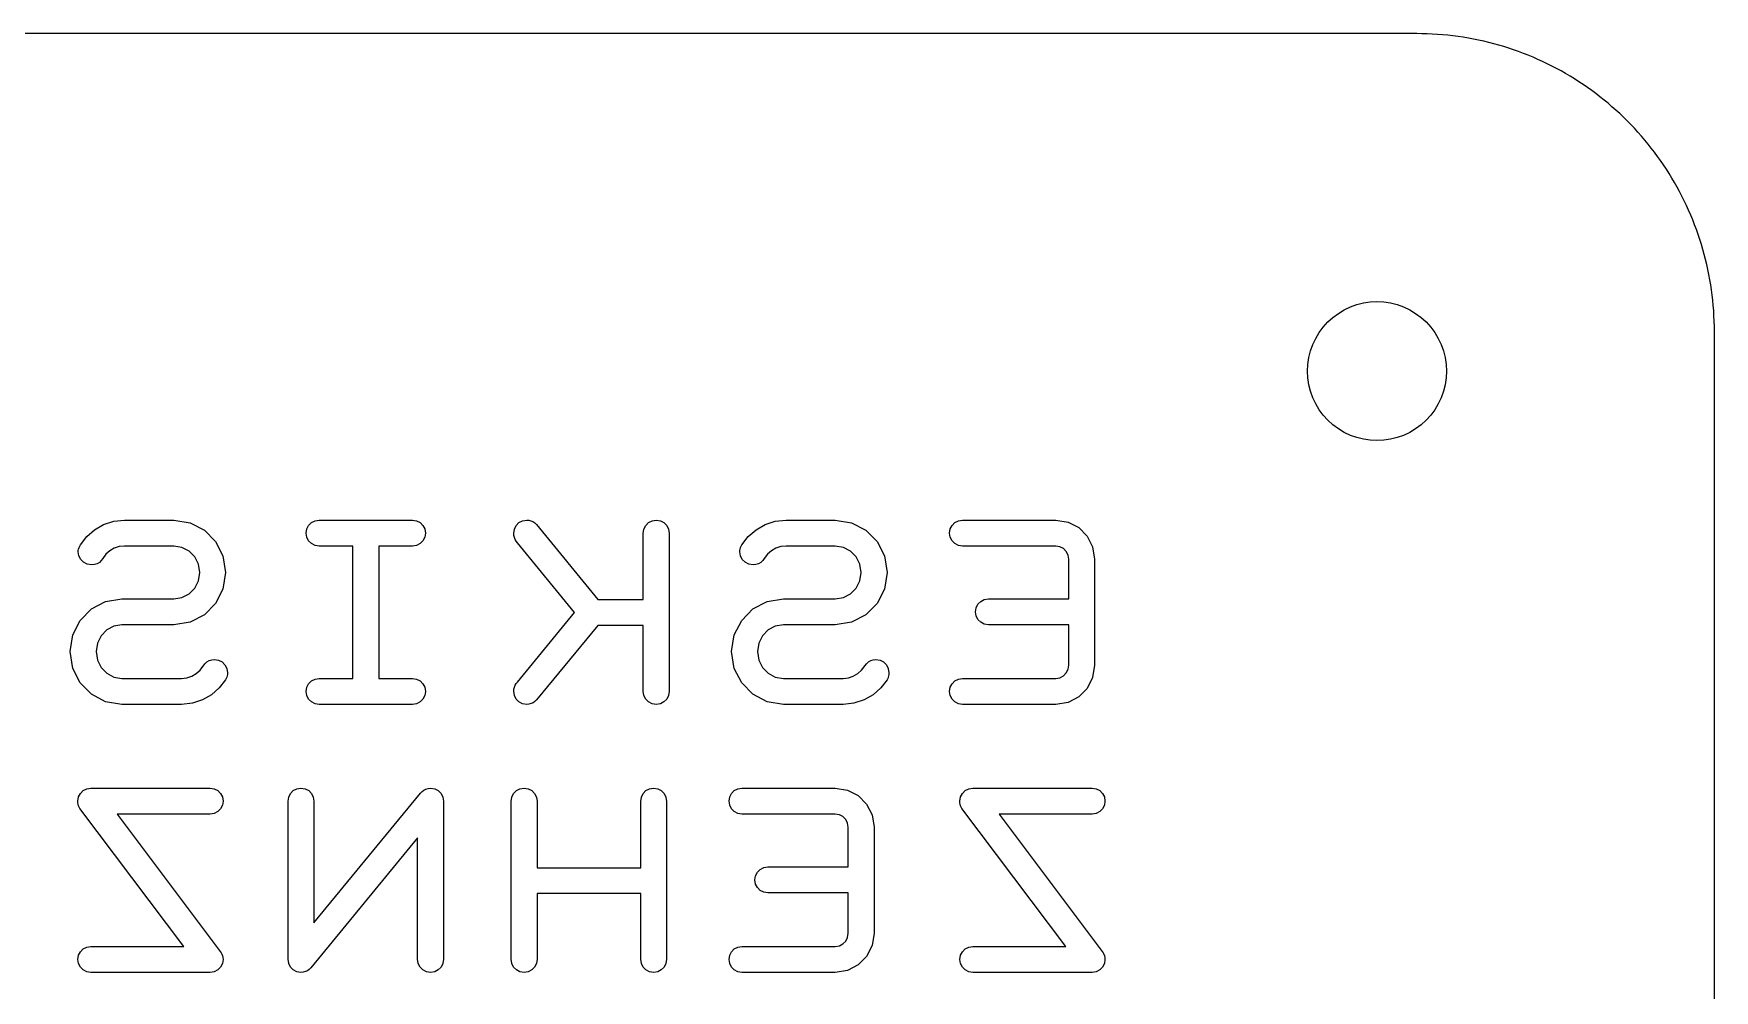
# Model space of a CAD drawing. Header units: metres. Extents: x 0 to 180, y 0 to 190.
# Drawn here: x 95.3 to 180, y 141.8 to 190 of the extents above; entities that cross this region are included whole.
import ezdxf

# ---------------------------------------------------------------- set-up
doc = ezdxf.new("R2010")
doc.units = ezdxf.units.M

msp = doc.modelspace()

# ---------------------------------------------------------------- linework, layer by layer
for p, q in [((164.999, 189.966), (15, 189.966)), ((165.261, 189.964), (164.999, 189.966)), ((165.523, 189.957), (165.261, 189.964)), ((165.785, 189.945), (165.523, 189.957)), ((166.046, 189.929), (165.785, 189.945)), ((166.307, 189.909), (166.046, 189.929)), ((166.567, 189.884), (166.307, 189.909)), ((166.827, 189.854), (166.567, 189.884)), ((167.087, 189.82), (166.827, 189.854)), ((167.346, 189.781), (167.087, 189.82)), ((167.604, 189.738), (167.346, 189.781)), ((167.862, 189.69), (167.604, 189.738)), ((168.118, 189.638), (167.862, 189.69)), ((168.374, 189.582), (168.118, 189.638)), ((168.628, 189.52), (168.374, 189.582)), ((168.882, 189.455), (168.628, 189.52)), ((169.134, 189.386), (168.882, 189.455)), ((169.385, 189.311), (169.134, 189.386)), ((169.635, 189.233), (169.385, 189.311)), ((169.883, 189.149), (169.635, 189.233)), ((170.13, 189.061), (169.883, 189.149)), ((170.375, 188.97), (170.13, 189.061)), ((170.619, 188.875), (170.375, 188.97)), ((170.86, 188.774), (170.619, 188.875)), ((171.101, 188.669), (170.86, 188.774)), ((171.339, 188.561), (171.101, 188.669)), ((171.575, 188.448), (171.339, 188.561)), ((171.809, 188.332), (171.575, 188.448)), ((172.042, 188.21), (171.809, 188.332)), ((172.272, 188.085), (172.042, 188.21)), ((172.499, 187.957), (172.272, 188.085)), ((172.725, 187.824), (172.499, 187.957)), ((172.948, 187.687), (172.725, 187.824)), ((173.169, 187.546), (172.948, 187.687)), ((173.387, 187.403), (173.169, 187.546)), ((173.603, 187.253), (173.387, 187.403)), ((173.816, 187.101), (173.603, 187.253)), ((174.027, 186.946), (173.816, 187.101)), ((174.234, 186.787), (174.027, 186.946)), ((174.439, 186.623), (174.234, 186.787)), ((174.641, 186.457), (174.439, 186.623)), ((174.84, 186.287), (174.641, 186.457)), ((175.036, 186.113), (174.84, 186.287)), ((175.229, 185.936), (175.036, 186.113)), ((175.419, 185.756), (175.229, 185.936)), ((175.606, 185.573), (175.419, 185.756)), ((175.79, 185.386), (175.606, 185.573)), ((175.97, 185.196), (175.79, 185.386)), ((176.147, 185.003), (175.97, 185.196)), ((176.32, 184.807), (176.147, 185.003)), ((176.49, 184.608), (176.32, 184.807)), ((176.657, 184.406), (176.49, 184.608)), ((176.82, 184.201), (176.657, 184.406)), ((176.979, 183.993), (176.82, 184.201)), ((177.135, 183.783), (176.979, 183.993)), ((177.287, 183.57), (177.135, 183.783)), ((177.435, 183.354), (177.287, 183.57)), ((177.58, 183.136), (177.435, 183.354)), ((177.72, 182.916), (177.58, 183.136)), ((177.857, 182.692), (177.72, 182.916)), ((177.99, 182.466), (177.857, 182.692)), ((178.119, 182.238), (177.99, 182.466)), ((178.244, 182.009), (178.119, 182.238)), ((178.365, 181.776), (178.244, 182.009)), ((178.481, 181.542), (178.365, 181.776)), ((178.594, 181.306), (178.481, 181.542)), ((178.703, 181.067), (178.594, 181.306)), ((178.807, 180.827), (178.703, 181.067)), ((178.907, 180.585), (178.807, 180.827)), ((179.003, 180.343), (178.907, 180.585)), ((179.095, 180.097), (179.003, 180.343)), ((179.182, 179.85), (179.095, 180.097)), ((179.265, 179.601), (179.182, 179.85)), ((179.344, 179.352), (179.265, 179.601)), ((179.418, 179.101), (179.344, 179.352)), ((179.488, 178.848), (179.418, 179.101)), ((179.554, 178.595), (179.488, 178.848)), ((179.615, 178.34), (179.554, 178.595)), ((179.672, 178.085), (179.615, 178.34)), ((179.724, 177.828), (179.672, 178.085)), ((179.772, 177.571), (179.724, 177.828)), ((179.815, 177.313), (179.772, 177.571)), ((179.854, 177.054), (179.815, 177.313)), ((179.888, 176.794), (179.854, 177.054)), ((161.35, 176.054), (161.66, 176.2)), ((161.66, 176.2), (161.983, 176.315)), ((161.983, 176.315), (162.317, 176.399)), ((162.317, 176.399), (162.656, 176.449)), ((162.656, 176.449), (162.999, 176.466)), ((162.999, 176.466), (163.343, 176.449)), ((163.343, 176.449), (163.682, 176.399)), ((163.682, 176.399), (164.015, 176.315)), ((164.015, 176.315), (164.339, 176.2)), ((164.339, 176.2), (164.649, 176.054)), ((179.917, 176.534), (179.888, 176.794)), ((179.942, 176.274), (179.917, 176.534)), ((179.963, 176.013), (179.942, 176.274)), ((160.294, 175.186), (160.525, 175.442)), ((160.525, 175.442), (160.779, 175.672)), ((160.779, 175.672), (161.055, 175.876)), ((161.055, 175.876), (161.35, 176.054)), ((164.649, 176.054), (164.944, 175.876)), ((164.944, 175.876), (165.22, 175.672)), ((165.22, 175.672), (165.474, 175.442)), ((165.474, 175.442), (165.705, 175.186)), ((179.979, 175.751), (179.963, 176.013)), ((179.99, 175.489), (179.979, 175.751)), ((179.997, 175.228), (179.99, 175.489)), ((159.766, 174.306), (159.913, 174.616)), ((159.913, 174.616), (160.089, 174.91)), ((160.089, 174.91), (160.294, 175.186)), ((165.705, 175.186), (165.91, 174.91)), ((165.91, 174.91), (166.086, 174.616)), ((166.086, 174.616), (166.233, 174.306)), ((179.999, 174.966), (179.997, 175.228)), ((179.999, 24.9665), (179.999, 174.966)), ((159.516, 173.309), (159.567, 173.649)), ((159.567, 173.649), (159.65, 173.983)), ((159.65, 173.983), (159.766, 174.306)), ((166.233, 174.306), (166.349, 173.983)), ((166.349, 173.983), (166.432, 173.649)), ((166.432, 173.649), (166.483, 173.309)), ((159.499, 172.966), (159.516, 173.309)), ((159.516, 172.623), (159.499, 172.966)), ((166.483, 173.309), (166.499, 172.966)), ((166.499, 172.966), (166.483, 172.623)), ((159.567, 172.283), (159.516, 172.623)), ((159.65, 171.95), (159.567, 172.283)), ((159.766, 171.627), (159.65, 171.95)), ((166.349, 171.95), (166.233, 171.627)), ((166.432, 172.283), (166.349, 171.95)), ((166.483, 172.623), (166.432, 172.283)), ((159.913, 171.317), (159.766, 171.627)), ((160.089, 171.022), (159.913, 171.317)), ((166.086, 171.317), (165.91, 171.022)), ((166.233, 171.627), (166.086, 171.317)), ((160.294, 170.746), (160.089, 171.022)), ((160.525, 170.491), (160.294, 170.746)), ((160.779, 170.261), (160.525, 170.491)), ((161.055, 170.056), (160.779, 170.261)), ((165.22, 170.261), (164.944, 170.056)), ((165.474, 170.491), (165.22, 170.261)), ((165.705, 170.746), (165.474, 170.491)), ((165.91, 171.022), (165.705, 170.746)), ((161.35, 169.879), (161.055, 170.056)), ((161.66, 169.733), (161.35, 169.879)), ((161.983, 169.617), (161.66, 169.733)), ((162.317, 169.533), (161.983, 169.617)), ((162.656, 169.483), (162.317, 169.533)), ((162.999, 169.466), (162.656, 169.483)), ((163.343, 169.483), (162.999, 169.466)), ((163.682, 169.533), (163.343, 169.483)), ((164.015, 169.617), (163.682, 169.533)), ((164.339, 169.733), (164.015, 169.617)), ((164.649, 169.879), (164.339, 169.733)), ((164.944, 170.056), (164.649, 169.879)), ((98.381, 164.981), (98.837, 165.24)), ((98.837, 165.24), (99.345, 165.405)), ((99.345, 165.405), (99.893, 165.462)), ((99.893, 165.462), (102.373, 165.462)), ((102.373, 165.462), (103.196, 165.328)), ((103.196, 165.328), (103.913, 164.955)), ((109.077, 165.018), (109.169, 165.198)), ((109.169, 165.198), (109.309, 165.339)), ((109.309, 165.339), (109.489, 165.431)), ((109.489, 165.431), (109.697, 165.463)), ((109.697, 165.463), (114.397, 165.463)), ((114.397, 165.463), (114.606, 165.431)), ((114.606, 165.431), (114.785, 165.339)), ((114.785, 165.339), (114.926, 165.198)), ((114.926, 165.198), (115.017, 165.018)), ((119.535, 165.009), (119.626, 165.192)), ((119.626, 165.192), (119.767, 165.336)), ((119.767, 165.336), (119.946, 165.431)), ((119.946, 165.431), (120.154, 165.463)), ((120.154, 165.463), (120.267, 165.457)), ((120.267, 165.457), (120.372, 165.433)), ((120.372, 165.433), (120.47, 165.391)), ((120.47, 165.391), (120.562, 165.326)), ((120.562, 165.326), (120.65, 165.235)), ((120.65, 165.235), (123.732, 161.457)), ((126.062, 165.009), (126.154, 165.192)), ((126.154, 165.192), (126.294, 165.336)), ((126.294, 165.336), (126.474, 165.431)), ((126.474, 165.431), (126.682, 165.463)), ((126.682, 165.463), (126.89, 165.431)), ((126.89, 165.431), (127.07, 165.336)), ((127.07, 165.336), (127.211, 165.192)), ((127.211, 165.192), (127.302, 165.009)), ((131.711, 164.981), (132.167, 165.24)), ((132.167, 165.24), (132.675, 165.405)), ((132.675, 165.405), (133.223, 165.462)), ((133.223, 165.462), (135.703, 165.462)), ((135.703, 165.462), (136.526, 165.328)), ((136.526, 165.328), (137.242, 164.955)), ((141.493, 165.018), (141.585, 165.198)), ((141.585, 165.198), (141.725, 165.339)), ((141.725, 165.339), (141.905, 165.431)), ((141.905, 165.431), (142.113, 165.463)), ((142.113, 165.463), (146.813, 165.463)), ((146.813, 165.463), (147.433, 165.363)), ((147.433, 165.363), (147.971, 165.086)), ((97.673, 164.222), (97.989, 164.638)), ((97.989, 164.638), (98.381, 164.981)), ((103.913, 164.955), (104.478, 164.386)), ((104.478, 164.386), (104.85, 163.662)), ((109.044, 164.81), (109.077, 165.018)), ((109.077, 164.602), (109.044, 164.81)), ((109.169, 164.422), (109.077, 164.602)), ((109.309, 164.282), (109.169, 164.422)), ((114.926, 164.422), (114.785, 164.282)), ((115.017, 164.602), (114.926, 164.422)), ((115.017, 165.018), (115.05, 164.81)), ((115.05, 164.81), (115.017, 164.602)), ((119.502, 164.795), (119.535, 165.009)), ((119.511, 164.686), (119.502, 164.795)), ((119.536, 164.584), (119.511, 164.686)), ((119.575, 164.49), (119.536, 164.584)), ((119.625, 164.405), (119.575, 164.49)), ((119.684, 164.327), (119.625, 164.405)), ((122.57, 160.804), (119.684, 164.327)), ((126.029, 164.795), (126.062, 165.009)), ((126.029, 161.457), (126.029, 164.795)), ((127.302, 165.009), (127.335, 164.795)), ((127.335, 164.795), (127.335, 156.845)), ((131.003, 164.222), (131.319, 164.638)), ((131.319, 164.638), (131.711, 164.981)), ((137.242, 164.955), (137.808, 164.386)), ((137.808, 164.386), (138.18, 163.662)), ((141.46, 164.81), (141.493, 165.018)), ((141.493, 164.602), (141.46, 164.81)), ((141.585, 164.422), (141.493, 164.602)), ((141.725, 164.282), (141.585, 164.422)), ((147.971, 165.086), (148.395, 164.659)), ((148.395, 164.659), (148.672, 164.118)), ((97.559, 163.858), (97.563, 163.931)), ((97.591, 163.659), (97.559, 163.858)), ((97.563, 163.931), (97.576, 164.005)), ((97.576, 164.005), (97.599, 164.078)), ((97.683, 163.483), (97.591, 163.659)), ((97.599, 164.078), (97.631, 164.151)), ((97.631, 164.151), (97.673, 164.222)), ((97.827, 163.341), (97.683, 163.483)), ((98.796, 163.531), (98.722, 163.422)), ((98.957, 163.74), (98.796, 163.531)), ((99.152, 163.914), (98.957, 163.74)), ((99.377, 164.044), (99.152, 163.914)), ((99.626, 164.128), (99.377, 164.044)), ((99.893, 164.157), (99.626, 164.128)), ((102.373, 164.157), (99.893, 164.157)), ((102.785, 164.089), (102.373, 164.157)), ((103.143, 163.901), (102.785, 164.089)), ((103.426, 163.612), (103.143, 163.901)), ((103.612, 163.246), (103.426, 163.612)), ((104.85, 163.662), (104.984, 162.826)), ((109.489, 164.19), (109.309, 164.282)), ((109.697, 164.157), (109.489, 164.19)), ((111.394, 164.157), (109.697, 164.157)), ((111.394, 157.489), (111.394, 164.157)), ((114.397, 164.157), (112.7, 164.157)), ((112.7, 164.157), (112.7, 157.489)), ((114.606, 164.19), (114.397, 164.157)), ((114.785, 164.282), (114.606, 164.19)), ((130.889, 163.858), (130.893, 163.931)), ((130.921, 163.659), (130.889, 163.858)), ((130.893, 163.931), (130.906, 164.005)), ((130.906, 164.005), (130.929, 164.078)), ((131.013, 163.483), (130.921, 163.659)), ((130.929, 164.078), (130.961, 164.151)), ((130.961, 164.151), (131.003, 164.222)), ((131.156, 163.341), (131.013, 163.483)), ((132.126, 163.531), (132.052, 163.422)), ((132.286, 163.74), (132.126, 163.531)), ((132.482, 163.914), (132.286, 163.74)), ((132.707, 164.044), (132.482, 163.914)), ((132.956, 164.128), (132.707, 164.044)), ((133.223, 164.157), (132.956, 164.128)), ((135.703, 164.157), (133.223, 164.157)), ((136.115, 164.089), (135.703, 164.157)), ((136.473, 163.901), (136.115, 164.089)), ((136.756, 163.612), (136.473, 163.901)), ((136.942, 163.246), (136.756, 163.612)), ((138.18, 163.662), (138.314, 162.826)), ((141.905, 164.19), (141.725, 164.282)), ((142.113, 164.157), (141.905, 164.19)), ((146.813, 164.157), (142.113, 164.157)), ((147.021, 164.125), (146.813, 164.157)), ((147.201, 164.03), (147.021, 164.125)), ((147.342, 163.888), (147.201, 164.03)), ((147.433, 163.705), (147.342, 163.888)), ((147.466, 163.491), (147.433, 163.705)), ((147.466, 161.496), (147.466, 163.491)), ((148.672, 164.118), (148.772, 163.491)), ((148.772, 163.491), (148.772, 158.164)), ((98.013, 163.248), (97.827, 163.341)), ((98.235, 163.212), (98.013, 163.248)), ((98.379, 163.226), (98.235, 163.212)), ((98.51, 163.267), (98.379, 163.226)), ((98.625, 163.334), (98.51, 163.267)), ((98.722, 163.422), (98.625, 163.334)), ((103.679, 162.826), (103.612, 163.246)), ((103.612, 162.407), (103.679, 162.826)), ((104.984, 162.826), (104.85, 161.991)), ((131.343, 163.248), (131.156, 163.341)), ((131.565, 163.212), (131.343, 163.248)), ((131.709, 163.226), (131.565, 163.212)), ((131.84, 163.267), (131.709, 163.226)), ((131.955, 163.334), (131.84, 163.267)), ((132.052, 163.422), (131.955, 163.334)), ((137.009, 162.826), (136.942, 163.246)), ((136.942, 162.407), (137.009, 162.826)), ((138.314, 162.826), (138.18, 161.991)), ((103.143, 161.753), (103.426, 162.043)), ((103.426, 162.043), (103.612, 162.407)), ((104.85, 161.991), (104.478, 161.266)), ((136.473, 161.753), (136.756, 162.043)), ((136.756, 162.043), (136.942, 162.407)), ((138.18, 161.991), (137.808, 161.266)), ((97.657, 160.414), (98.223, 160.987)), ((98.223, 160.987), (98.939, 161.362)), ((98.939, 161.362), (99.762, 161.496)), ((99.762, 161.496), (102.373, 161.496)), ((102.373, 161.496), (102.785, 161.563)), ((102.785, 161.563), (103.143, 161.753)), ((104.478, 161.266), (103.913, 160.696)), ((123.732, 161.457), (126.029, 161.457)), ((130.987, 160.414), (131.553, 160.987)), ((131.553, 160.987), (132.269, 161.362)), ((132.269, 161.362), (133.092, 161.496)), ((133.092, 161.496), (135.703, 161.496)), ((135.703, 161.496), (136.115, 161.563)), ((136.115, 161.563), (136.473, 161.753)), ((137.808, 161.266), (137.242, 160.696)), ((142.766, 160.843), (142.799, 161.05)), ((142.799, 161.05), (142.89, 161.231)), ((142.89, 161.231), (143.031, 161.371)), ((143.031, 161.371), (143.211, 161.462)), ((143.211, 161.462), (143.419, 161.496)), ((143.419, 161.496), (147.466, 161.496)), ((97.285, 159.683), (97.657, 160.414)), ((99.351, 160.121), (98.992, 159.929)), ((99.762, 160.19), (99.351, 160.121)), ((102.373, 160.19), (99.762, 160.19)), ((103.196, 160.323), (102.373, 160.19)), ((103.913, 160.696), (103.196, 160.323)), ((119.684, 157.308), (122.57, 160.804)), ((123.732, 160.151), (120.65, 156.407)), ((126.029, 160.151), (123.732, 160.151)), ((126.029, 156.845), (126.029, 160.151)), ((130.615, 159.683), (130.987, 160.414)), ((132.681, 160.121), (132.322, 159.929)), ((133.092, 160.19), (132.681, 160.121)), ((135.703, 160.19), (133.092, 160.19)), ((136.526, 160.323), (135.703, 160.19)), ((137.242, 160.696), (136.526, 160.323)), ((142.799, 160.634), (142.766, 160.843)), ((142.89, 160.455), (142.799, 160.634)), ((143.031, 160.315), (142.89, 160.455)), ((143.211, 160.222), (143.031, 160.315)), ((143.419, 160.19), (143.211, 160.222)), ((147.466, 160.19), (143.419, 160.19)), ((147.466, 158.164), (147.466, 160.19)), ((97.151, 158.838), (97.285, 159.683)), ((98.524, 159.265), (98.457, 158.838)), ((98.71, 159.636), (98.524, 159.265)), ((98.992, 159.929), (98.71, 159.636)), ((130.481, 158.838), (130.615, 159.683)), ((131.854, 159.265), (131.787, 158.838)), ((132.04, 159.636), (131.854, 159.265)), ((132.322, 159.929), (132.04, 159.636)), ((97.285, 157.994), (97.151, 158.838)), ((98.457, 158.838), (98.524, 158.414)), ((98.524, 158.414), (98.71, 158.043)), ((104.042, 158.319), (104.158, 158.388)), ((104.158, 158.388), (104.286, 158.433)), ((104.286, 158.433), (104.423, 158.447)), ((104.423, 158.447), (104.632, 158.414)), ((104.632, 158.414), (104.811, 158.319)), ((130.615, 157.994), (130.481, 158.838)), ((131.787, 158.838), (131.854, 158.414)), ((131.854, 158.414), (132.04, 158.043)), ((137.372, 158.319), (137.488, 158.388)), ((137.488, 158.388), (137.616, 158.433)), ((137.616, 158.433), (137.753, 158.447)), ((137.753, 158.447), (137.961, 158.414)), ((137.961, 158.414), (138.141, 158.319)), ((97.657, 157.265), (97.285, 157.994)), ((98.71, 158.043), (98.992, 157.75)), ((98.992, 157.75), (99.351, 157.558)), ((99.351, 157.558), (99.762, 157.489)), ((103.032, 157.518), (103.281, 157.603)), ((103.281, 157.603), (103.506, 157.737)), ((103.506, 157.737), (103.702, 157.912)), ((103.702, 157.912), (103.943, 158.231)), ((103.943, 158.231), (104.042, 158.319)), ((104.811, 158.319), (104.952, 158.173)), ((104.952, 158.173), (105.043, 157.989)), ((105.045, 157.554), (105.019, 157.487)), ((105.043, 157.989), (105.076, 157.772)), ((105.063, 157.623), (105.045, 157.554)), ((105.073, 157.694), (105.063, 157.623)), ((105.076, 157.772), (105.073, 157.694)), ((130.987, 157.265), (130.615, 157.994)), ((132.04, 158.043), (132.322, 157.75)), ((132.322, 157.75), (132.681, 157.558)), ((132.681, 157.558), (133.092, 157.489)), ((136.362, 157.518), (136.611, 157.603)), ((136.611, 157.603), (136.836, 157.737)), ((136.836, 157.737), (137.032, 157.912)), ((137.032, 157.912), (137.273, 158.231)), ((137.273, 158.231), (137.372, 158.319)), ((138.141, 158.319), (138.282, 158.173)), ((138.282, 158.173), (138.373, 157.989)), ((138.375, 157.554), (138.349, 157.487)), ((138.373, 157.989), (138.406, 157.772)), ((138.393, 157.623), (138.375, 157.554)), ((138.403, 157.694), (138.393, 157.623)), ((138.406, 157.772), (138.403, 157.694)), ((146.813, 157.489), (147.021, 157.522)), ((147.021, 157.522), (147.201, 157.617)), ((147.201, 157.617), (147.342, 157.763)), ((147.342, 157.763), (147.433, 157.948)), ((147.433, 157.948), (147.466, 158.164)), ((148.672, 157.533), (148.395, 156.989)), ((148.772, 158.164), (148.672, 157.533)), ((98.223, 156.692), (97.657, 157.265)), ((98.939, 156.317), (98.223, 156.692)), ((99.762, 157.489), (102.765, 157.489)), ((102.765, 157.489), (103.032, 157.518)), ((104.668, 157.009), (104.276, 156.666)), ((104.984, 157.423), (104.668, 157.009)), ((105.019, 157.487), (104.984, 157.423)), ((109.044, 156.836), (109.077, 157.045)), ((109.077, 156.627), (109.044, 156.836)), ((109.077, 157.045), (109.169, 157.224)), ((109.169, 157.224), (109.309, 157.364)), ((109.309, 157.364), (109.489, 157.455)), ((109.489, 157.455), (109.697, 157.489)), ((109.697, 157.489), (111.394, 157.489)), ((112.7, 157.489), (114.397, 157.489)), ((114.397, 157.489), (114.606, 157.455)), ((114.606, 157.455), (114.785, 157.364)), ((114.785, 157.364), (114.926, 157.224)), ((114.926, 157.224), (115.017, 157.045)), ((115.017, 157.045), (115.05, 156.836)), ((115.05, 156.836), (115.017, 156.627)), ((119.502, 156.845), (119.511, 156.952)), ((119.535, 156.634), (119.502, 156.845)), ((119.511, 156.952), (119.536, 157.054)), ((119.536, 157.054), (119.575, 157.146)), ((119.575, 157.146), (119.625, 157.231)), ((119.625, 157.231), (119.684, 157.308)), ((126.062, 156.634), (126.029, 156.845)), ((127.335, 156.845), (127.302, 156.634)), ((131.553, 156.692), (130.987, 157.265)), ((132.269, 156.317), (131.553, 156.692)), ((133.092, 157.489), (136.095, 157.489)), ((136.095, 157.489), (136.362, 157.518)), ((137.998, 157.009), (137.606, 156.666)), ((138.314, 157.423), (137.998, 157.009)), ((138.349, 157.487), (138.314, 157.423)), ((141.46, 156.836), (141.493, 157.045)), ((141.493, 156.627), (141.46, 156.836)), ((141.493, 157.045), (141.585, 157.224)), ((141.585, 157.224), (141.725, 157.364)), ((141.725, 157.364), (141.905, 157.455)), ((141.905, 157.455), (142.113, 157.489)), ((142.113, 157.489), (146.813, 157.489)), ((148.395, 156.989), (147.971, 156.562)), ((99.762, 156.183), (98.939, 156.317)), ((102.765, 156.183), (99.762, 156.183)), ((103.313, 156.241), (102.765, 156.183)), ((103.821, 156.405), (103.313, 156.241)), ((104.276, 156.666), (103.821, 156.405)), ((109.169, 156.448), (109.077, 156.627)), ((109.309, 156.308), (109.169, 156.448)), ((109.489, 156.216), (109.309, 156.308)), ((109.697, 156.183), (109.489, 156.216)), ((114.397, 156.183), (109.697, 156.183)), ((114.606, 156.216), (114.397, 156.183)), ((114.785, 156.308), (114.606, 156.216)), ((114.926, 156.448), (114.785, 156.308)), ((115.017, 156.627), (114.926, 156.448)), ((119.626, 156.451), (119.535, 156.634)), ((119.767, 156.309), (119.626, 156.451)), ((119.946, 156.216), (119.767, 156.309)), ((120.154, 156.183), (119.946, 156.216)), ((120.27, 156.194), (120.154, 156.183)), ((120.38, 156.22), (120.27, 156.194)), ((120.481, 156.267), (120.38, 156.22)), ((120.572, 156.328), (120.481, 156.267)), ((120.65, 156.407), (120.572, 156.328)), ((126.154, 156.451), (126.062, 156.634)), ((126.294, 156.309), (126.154, 156.451)), ((126.474, 156.216), (126.294, 156.309)), ((126.682, 156.183), (126.474, 156.216)), ((126.89, 156.216), (126.682, 156.183)), ((127.07, 156.309), (126.89, 156.216)), ((127.211, 156.451), (127.07, 156.309)), ((127.302, 156.634), (127.211, 156.451)), ((133.092, 156.183), (132.269, 156.317)), ((136.095, 156.183), (133.092, 156.183)), ((136.643, 156.241), (136.095, 156.183)), ((137.151, 156.405), (136.643, 156.241)), ((137.606, 156.666), (137.151, 156.405)), ((141.585, 156.448), (141.493, 156.627)), ((141.725, 156.308), (141.585, 156.448)), ((141.905, 156.216), (141.725, 156.308)), ((142.113, 156.183), (141.905, 156.216)), ((146.813, 156.183), (142.113, 156.183)), ((147.433, 156.283), (146.813, 156.183)), ((147.971, 156.562), (147.433, 156.283)), ((97.576, 151.518), (97.667, 151.698)), ((97.667, 151.698), (97.808, 151.839)), ((97.808, 151.839), (97.987, 151.931)), ((97.987, 151.931), (98.195, 151.963)), ((98.195, 151.963), (104.201, 151.963)), ((104.201, 151.963), (104.41, 151.931)), ((104.41, 151.931), (104.589, 151.839)), ((104.589, 151.839), (104.73, 151.698)), ((104.73, 151.698), (104.821, 151.518)), ((108.163, 151.511), (108.255, 151.694)), ((108.255, 151.694), (108.396, 151.837)), ((108.396, 151.837), (108.575, 151.931)), ((108.575, 151.931), (108.783, 151.963)), ((108.783, 151.963), (108.991, 151.931)), ((108.991, 151.931), (109.171, 151.837)), ((109.171, 151.837), (109.312, 151.694)), ((109.312, 151.694), (109.403, 151.511)), ((109.436, 145.175), (114.802, 151.711)), ((114.802, 151.711), (114.88, 151.793)), ((114.88, 151.793), (114.972, 151.862)), ((114.972, 151.862), (115.075, 151.916)), ((115.075, 151.916), (115.189, 151.951)), ((115.189, 151.951), (115.311, 151.963)), ((115.311, 151.963), (115.519, 151.931)), ((115.519, 151.931), (115.699, 151.837)), ((115.699, 151.837), (115.84, 151.694)), ((115.84, 151.694), (115.931, 151.511)), ((119.404, 151.509), (119.495, 151.692)), ((119.495, 151.692), (119.636, 151.836)), ((119.636, 151.836), (119.816, 151.931)), ((119.816, 151.931), (120.024, 151.963)), ((120.024, 151.963), (120.232, 151.931)), ((120.232, 151.931), (120.412, 151.836)), ((120.412, 151.836), (120.552, 151.692)), ((120.552, 151.692), (120.644, 151.509)), ((125.932, 151.509), (126.023, 151.692)), ((126.023, 151.692), (126.164, 151.836)), ((126.164, 151.836), (126.344, 151.931)), ((126.344, 151.931), (126.552, 151.963)), ((126.552, 151.963), (126.76, 151.931)), ((126.76, 151.931), (126.939, 151.836)), ((126.939, 151.836), (127.08, 151.692)), ((127.08, 151.692), (127.171, 151.509)), ((130.383, 151.518), (130.475, 151.698)), ((130.475, 151.698), (130.615, 151.839)), ((130.615, 151.839), (130.795, 151.931)), ((130.795, 151.931), (131.003, 151.963)), ((131.003, 151.963), (135.703, 151.963)), ((135.703, 151.963), (136.323, 151.864)), ((136.323, 151.864), (136.861, 151.586)), ((142.016, 151.518), (142.107, 151.698)), ((142.107, 151.698), (142.248, 151.839)), ((142.248, 151.839), (142.427, 151.931)), ((142.427, 151.931), (142.635, 151.963)), ((142.635, 151.963), (148.641, 151.963)), ((148.641, 151.963), (148.849, 151.931)), ((148.849, 151.931), (149.029, 151.839)), ((149.029, 151.839), (149.17, 151.698)), ((149.17, 151.698), (149.261, 151.518)), ((97.543, 151.31), (97.576, 151.518)), ((97.546, 151.227), (97.543, 151.31)), ((97.557, 151.149), (97.546, 151.227)), ((97.577, 151.077), (97.557, 151.149)), ((97.606, 151.009), (97.577, 151.077)), ((97.647, 150.944), (97.606, 151.009)), ((102.882, 143.989), (97.647, 150.944)), ((104.589, 150.782), (104.41, 150.69)), ((104.73, 150.922), (104.589, 150.782)), ((104.821, 151.102), (104.73, 150.922)), ((104.821, 151.518), (104.854, 151.31)), ((104.854, 151.31), (104.821, 151.102)), ((108.13, 151.299), (108.163, 151.511)), ((108.13, 143.345), (108.13, 151.299)), ((109.403, 151.511), (109.436, 151.299)), ((109.436, 151.299), (109.436, 145.175)), ((115.931, 151.511), (115.964, 151.299)), ((115.964, 151.299), (115.964, 143.345)), ((119.371, 151.295), (119.404, 151.509)), ((119.371, 143.345), (119.371, 151.295)), ((120.644, 151.509), (120.677, 151.295)), ((120.677, 151.295), (120.677, 147.957)), ((125.899, 151.295), (125.932, 151.509)), ((125.899, 147.957), (125.899, 151.295)), ((127.171, 151.509), (127.204, 151.295)), ((127.204, 151.295), (127.204, 143.345)), ((130.35, 151.31), (130.383, 151.518)), ((130.383, 151.102), (130.35, 151.31)), ((130.475, 150.922), (130.383, 151.102)), ((130.615, 150.782), (130.475, 150.922)), ((130.795, 150.69), (130.615, 150.782)), ((136.861, 151.586), (137.285, 151.159)), ((137.285, 151.159), (137.562, 150.618)), ((141.983, 151.31), (142.016, 151.518)), ((141.986, 151.227), (141.983, 151.31)), ((141.997, 151.149), (141.986, 151.227)), ((142.017, 151.077), (141.997, 151.149)), ((142.046, 151.009), (142.017, 151.077)), ((142.087, 150.944), (142.046, 151.009)), ((147.322, 143.989), (142.087, 150.944)), ((149.029, 150.782), (148.849, 150.69)), ((149.17, 150.922), (149.029, 150.782)), ((149.261, 151.102), (149.17, 150.922)), ((149.261, 151.518), (149.294, 151.31)), ((149.294, 151.31), (149.261, 151.102)), ((104.201, 150.657), (99.527, 150.657)), ((99.527, 150.657), (104.76, 143.673)), ((104.41, 150.69), (104.201, 150.657)), ((131.003, 150.657), (130.795, 150.69)), ((135.703, 150.657), (131.003, 150.657)), ((135.911, 150.625), (135.703, 150.657)), ((136.091, 150.53), (135.911, 150.625)), ((136.232, 150.388), (136.091, 150.53)), ((136.323, 150.205), (136.232, 150.388)), ((136.356, 149.991), (136.323, 150.205)), ((136.356, 147.996), (136.356, 149.991)), ((137.562, 150.618), (137.662, 149.991)), ((137.662, 149.991), (137.662, 144.664)), ((148.641, 150.657), (143.967, 150.657)), ((143.967, 150.657), (149.2, 143.673)), ((148.849, 150.69), (148.641, 150.657)), ((114.658, 149.457), (109.279, 142.908)), ((114.658, 143.345), (114.658, 149.457)), ((120.677, 147.957), (125.899, 147.957)), ((131.656, 147.343), (131.689, 147.55)), ((131.689, 147.55), (131.78, 147.731)), ((131.78, 147.731), (131.921, 147.871)), ((131.921, 147.871), (132.101, 147.962)), ((132.101, 147.962), (132.309, 147.996)), ((132.309, 147.996), (136.356, 147.996)), ((125.899, 146.651), (120.677, 146.651)), ((120.677, 146.651), (120.677, 143.345)), ((125.899, 143.345), (125.899, 146.651)), ((131.689, 147.134), (131.656, 147.343)), ((131.78, 146.955), (131.689, 147.134)), ((131.921, 146.815), (131.78, 146.955)), ((132.101, 146.722), (131.921, 146.815)), ((132.309, 146.69), (132.101, 146.722)), ((136.356, 146.69), (132.309, 146.69)), ((136.356, 144.664), (136.356, 146.69)), ((97.987, 143.955), (98.195, 143.989)), ((98.195, 143.989), (102.882, 143.989)), ((130.795, 143.955), (131.003, 143.989)), ((131.003, 143.989), (135.703, 143.989)), ((135.703, 143.989), (135.911, 144.022)), ((135.911, 144.022), (136.091, 144.117)), ((136.091, 144.117), (136.232, 144.263)), ((136.232, 144.263), (136.323, 144.448)), ((136.323, 144.448), (136.356, 144.664)), ((137.562, 144.033), (137.285, 143.489)), ((137.662, 144.664), (137.562, 144.033)), ((142.427, 143.955), (142.635, 143.989)), ((142.635, 143.989), (147.322, 143.989)), ((97.543, 143.336), (97.576, 143.545)), ((97.576, 143.127), (97.543, 143.336)), ((97.576, 143.545), (97.667, 143.724)), ((97.667, 142.948), (97.576, 143.127)), ((97.667, 143.724), (97.808, 143.864)), ((97.808, 143.864), (97.987, 143.955)), ((104.821, 143.127), (104.73, 142.948)), ((104.76, 143.673), (104.801, 143.599)), ((104.801, 143.599), (104.83, 143.517)), ((104.854, 143.336), (104.821, 143.127)), ((104.83, 143.517), (104.848, 143.429)), ((104.848, 143.429), (104.854, 143.336)), ((108.163, 143.134), (108.13, 143.345)), ((108.255, 142.952), (108.163, 143.134)), ((114.691, 143.134), (114.658, 143.345)), ((114.782, 142.952), (114.691, 143.134)), ((115.931, 143.134), (115.84, 142.952)), ((115.964, 143.345), (115.931, 143.134)), ((119.404, 143.134), (119.371, 143.345)), ((119.495, 142.951), (119.404, 143.134)), ((120.644, 143.134), (120.552, 142.951)), ((120.677, 143.345), (120.644, 143.134)), ((125.932, 143.134), (125.899, 143.345)), ((126.023, 142.951), (125.932, 143.134)), ((127.171, 143.134), (127.08, 142.951)), ((127.204, 143.345), (127.171, 143.134)), ((130.35, 143.336), (130.383, 143.545)), ((130.383, 143.127), (130.35, 143.336)), ((130.383, 143.545), (130.475, 143.724)), ((130.475, 142.948), (130.383, 143.127)), ((130.475, 143.724), (130.615, 143.864)), ((130.615, 143.864), (130.795, 143.955)), ((137.285, 143.489), (136.861, 143.062)), ((141.983, 143.336), (142.016, 143.545)), ((142.016, 143.127), (141.983, 143.336)), ((142.016, 143.545), (142.107, 143.724)), ((142.107, 142.948), (142.016, 143.127)), ((142.107, 143.724), (142.248, 143.864)), ((142.248, 143.864), (142.427, 143.955)), ((149.261, 143.127), (149.17, 142.948)), ((149.2, 143.673), (149.24, 143.599)), ((149.24, 143.599), (149.27, 143.517)), ((149.294, 143.336), (149.261, 143.127)), ((149.27, 143.517), (149.288, 143.429)), ((149.288, 143.429), (149.294, 143.336)), ((97.808, 142.808), (97.667, 142.948)), ((97.987, 142.716), (97.808, 142.808)), ((98.195, 142.683), (97.987, 142.716)), ((104.201, 142.683), (98.195, 142.683)), ((104.41, 142.716), (104.201, 142.683)), ((104.589, 142.808), (104.41, 142.716)), ((104.73, 142.948), (104.589, 142.808)), ((108.396, 142.81), (108.255, 142.952)), ((108.575, 142.716), (108.396, 142.81)), ((108.783, 142.683), (108.575, 142.716)), ((108.899, 142.694), (108.783, 142.683)), ((109.009, 142.72), (108.899, 142.694)), ((109.11, 142.767), (109.009, 142.72)), ((109.201, 142.83), (109.11, 142.767)), ((109.279, 142.908), (109.201, 142.83)), ((114.923, 142.81), (114.782, 142.952)), ((115.103, 142.716), (114.923, 142.81)), ((115.311, 142.683), (115.103, 142.716)), ((115.519, 142.716), (115.311, 142.683)), ((115.699, 142.81), (115.519, 142.716)), ((115.84, 142.952), (115.699, 142.81)), ((119.636, 142.81), (119.495, 142.951)), ((119.816, 142.716), (119.636, 142.81)), ((120.024, 142.683), (119.816, 142.716)), ((120.232, 142.716), (120.024, 142.683)), ((120.412, 142.81), (120.232, 142.716)), ((120.552, 142.951), (120.412, 142.81)), ((126.164, 142.81), (126.023, 142.951)), ((126.344, 142.716), (126.164, 142.81)), ((126.552, 142.683), (126.344, 142.716)), ((126.76, 142.716), (126.552, 142.683)), ((126.939, 142.81), (126.76, 142.716)), ((127.08, 142.951), (126.939, 142.81)), ((130.615, 142.808), (130.475, 142.948)), ((130.795, 142.716), (130.615, 142.808)), ((131.003, 142.683), (130.795, 142.716)), ((135.703, 142.683), (131.003, 142.683)), ((136.323, 142.783), (135.703, 142.683)), ((136.861, 143.062), (136.323, 142.783)), ((142.248, 142.808), (142.107, 142.948)), ((142.427, 142.716), (142.248, 142.808)), ((142.635, 142.683), (142.427, 142.716)), ((148.641, 142.683), (142.635, 142.683)), ((148.849, 142.716), (148.641, 142.683)), ((149.029, 142.808), (148.849, 142.716)), ((149.17, 142.948), (149.029, 142.808))]:
    msp.add_line(p, q)

doc.saveas('drawing.dxf')
